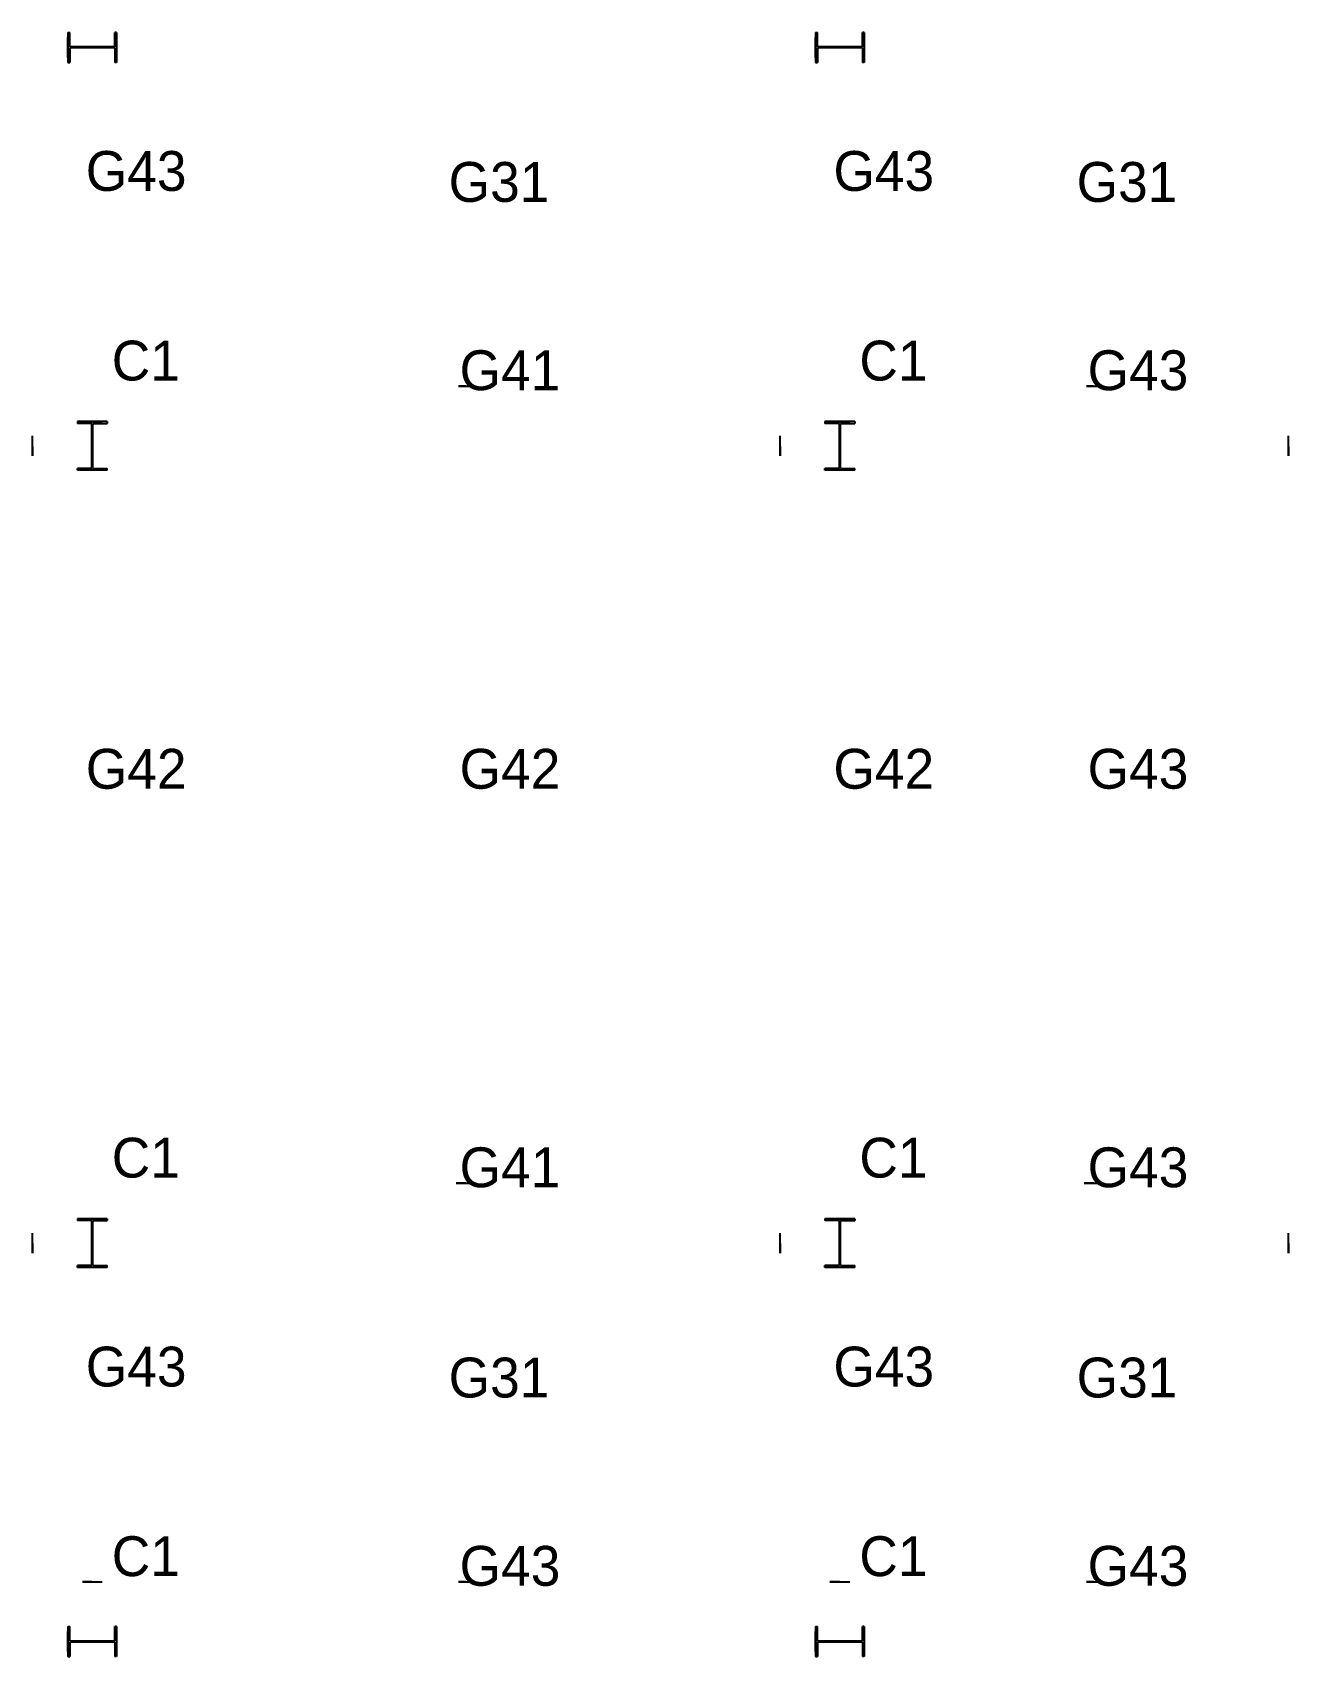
# Model space of a CAD drawing. Extents: x 0 to 468522, y -150 to 33063.
# Drawn here: x 426900 to 439500, y -150 to 16150 of the extents above; entities that cross this region are included whole.
import ezdxf
from ezdxf.enums import TextEntityAlignment as Align

# ---------------------------------------------------------------- set-up
doc = ezdxf.new("R2010")
doc.units = 0

msp = doc.modelspace()

# ---------------------------------------------------------------- linework, layer by layer
at = {"layer": 'C1'}
for p, q in [((427256, 16150, 6460), (427256, 15850, 6460)), ((427256, 16150, 6460), (427274, 16150, 6460)), ((427274, 16005.5, 6460), (427274, 16150, 6460)), ((427726, 16005.5, 6460), (427726, 16150, 6460)), ((427744, 16150, 6460), (427726, 16150, 6460)), ((427744, 16150, 6460), (427744, 15850, 6460)), ((434756, 16150, 6460), (434756, 15850, 6460)), ((434756, 16150, 6460), (434774, 16150, 6460)), ((434774, 16005.5, 6460), (434774, 16150, 6460)), ((435226, 16005.5, 6460), (435226, 16150, 6460)), ((435244, 16150, 6460), (435226, 16150, 6460)), ((435244, 16150, 6460), (435244, 15850, 6460)), ((427726, 16005.5, 6460), (427274, 16005.5, 6460)), ((427274, 16005.5, 6460), (427274, 16005.5, 6460)), ((427274, 16005.5, 6460), (427274, 16005.5, 6460)), ((427274, 16005.5, 6460), (427274, 16005.5, 6460)), ((427726, 15994.5, 6460), (427274, 15994.5, 6460)), ((427274, 15994.5, 6460), (427274, 15994.5, 6460)), ((427274, 15994.5, 6460), (427274, 15994.5, 6460)), ((427274, 15994.5, 6460), (427274, 15994.5, 6460)), ((427274, 15994.5, 6460), (427274, 15850, 6460)), ((427726, 16005.5, 6460), (427726, 16005.5, 6460)), ((427726, 16005.5, 6460), (427726, 16005.5, 6460)), ((427726, 16005.5, 6460), (427726, 16005.5, 6460)), ((427726, 15994.5, 6460), (427726, 15994.5, 6460)), ((427726, 15994.5, 6460), (427726, 15994.5, 6460)), ((427726, 15994.5, 6460), (427726, 15994.5, 6460)), ((427726, 15994.5, 6460), (427726, 15850, 6460)), ((435226, 16005.5, 6460), (434774, 16005.5, 6460)), ((434774, 16005.5, 6460), (434774, 16005.5, 6460)), ((434774, 16005.5, 6460), (434774, 16005.5, 6460)), ((434774, 16005.5, 6460), (434774, 16005.5, 6460)), ((435226, 15994.5, 6460), (434774, 15994.5, 6460)), ((434774, 15994.5, 6460), (434774, 15994.5, 6460)), ((434774, 15994.5, 6460), (434774, 15994.5, 6460)), ((434774, 15994.5, 6460), (434774, 15994.5, 6460)), ((434774, 15994.5, 6460), (434774, 15850, 6460)), ((435226, 16005.5, 6460), (435226, 16005.5, 6460)), ((435226, 16005.5, 6460), (435226, 16005.5, 6460)), ((435226, 16005.5, 6460), (435226, 16005.5, 6460)), ((435226, 15994.5, 6460), (435226, 15994.5, 6460)), ((435226, 15994.5, 6460), (435226, 15994.5, 6460)), ((435226, 15994.5, 6460), (435226, 15994.5, 6460)), ((435226, 15994.5, 6460), (435226, 15850, 6460)), ((427256, 15850, 6460), (427274, 15850, 6460)), ((427744, 15850, 6460), (427726, 15850, 6460)), ((434756, 15850, 6460), (434774, 15850, 6460)), ((435244, 15850, 6460), (435226, 15850, 6460)), ((427650, 12244, 6460), (427350, 12244, 6460)), ((427350, 12244, 6460), (427350, 12226, 6460)), ((427494.5, 12226, 6460), (427350, 12226, 6460)), ((427494.5, 11774, 6460), (427494.5, 12226, 6460)), ((427494.5, 12226, 6460), (427494.5, 12226, 6460)), ((427494.5, 12226, 6460), (427494.5, 12226, 6460)), ((427494.5, 12226, 6460), (427494.5, 12226, 6460)), ((427505.5, 11774, 6460), (427505.5, 12226, 6460)), ((427505.5, 12226, 6460), (427505.5, 12226, 6460)), ((427505.5, 12226, 6460), (427505.5, 12226, 6460)), ((427505.5, 12226, 6460), (427505.5, 12226, 6460)), ((427505.5, 12226, 6460), (427650, 12226, 6460)), ((427650, 12244, 6460), (427650, 12226, 6460)), ((435150, 12244, 6460), (434850, 12244, 6460)), ((434850, 12244, 6460), (434850, 12226, 6460)), ((434994.5, 12226, 6460), (434850, 12226, 6460)), ((434994.5, 11774, 6460), (434994.5, 12226, 6460)), ((434994.5, 12226, 6460), (434994.5, 12226, 6460)), ((434994.5, 12226, 6460), (434994.5, 12226, 6460)), ((434994.5, 12226, 6460), (434994.5, 12226, 6460)), ((435005.5, 11774, 6460), (435005.5, 12226, 6460)), ((435005.5, 12226, 6460), (435005.5, 12226, 6460)), ((435005.5, 12226, 6460), (435005.5, 12226, 6460)), ((435005.5, 12226, 6460), (435005.5, 12226, 6460)), ((435005.5, 12226, 6460), (435150, 12226, 6460)), ((435150, 12244, 6460), (435150, 12226, 6460)), ((427494.5, 11774, 6460), (427350, 11774, 6460)), ((427350, 11756, 6460), (427350, 11774, 6460)), ((427650, 11756, 6460), (427350, 11756, 6460)), ((427494.5, 11774, 6460), (427494.5, 11774, 6460)), ((427494.5, 11774, 6460), (427494.5, 11774, 6460)), ((427494.5, 11774, 6460), (427494.5, 11774, 6460)), ((427505.5, 11774, 6460), (427505.5, 11774, 6460)), ((427505.5, 11774, 6460), (427505.5, 11774, 6460)), ((427505.5, 11774, 6460), (427505.5, 11774, 6460)), ((427505.5, 11774, 6460), (427650, 11774, 6460)), ((427650, 11756, 6460), (427650, 11774, 6460)), ((434994.5, 11774, 6460), (434850, 11774, 6460)), ((434850, 11756, 6460), (434850, 11774, 6460)), ((435150, 11756, 6460), (434850, 11756, 6460)), ((434994.5, 11774, 6460), (434994.5, 11774, 6460)), ((434994.5, 11774, 6460), (434994.5, 11774, 6460)), ((434994.5, 11774, 6460), (434994.5, 11774, 6460)), ((435005.5, 11774, 6460), (435005.5, 11774, 6460)), ((435005.5, 11774, 6460), (435005.5, 11774, 6460)), ((435005.5, 11774, 6460), (435005.5, 11774, 6460)), ((435005.5, 11774, 6460), (435150, 11774, 6460)), ((435150, 11756, 6460), (435150, 11774, 6460)), ((427650, 4244, 6460), (427350, 4244, 6460)), ((427350, 4244, 6460), (427350, 4226, 6460)), ((427650, 4244, 6460), (427650, 4226, 6460)), ((435150, 4244, 6460), (434850, 4244, 6460)), ((434850, 4244, 6460), (434850, 4226, 6460)), ((435150, 4244, 6460), (435150, 4226, 6460)), ((427494.5, 4226, 6460), (427350, 4226, 6460)), ((427494.5, 3774, 6460), (427494.5, 4226, 6460)), ((427494.5, 4226, 6460), (427494.5, 4226, 6460)), ((427494.5, 4226, 6460), (427494.5, 4226, 6460)), ((427494.5, 4226, 6460), (427494.5, 4226, 6460)), ((427505.5, 3774, 6460), (427505.5, 4226, 6460)), ((427505.5, 4226, 6460), (427505.5, 4226, 6460)), ((427505.5, 4226, 6460), (427505.5, 4226, 6460)), ((427505.5, 4226, 6460), (427505.5, 4226, 6460)), ((427505.5, 4226, 6460), (427650, 4226, 6460)), ((434994.5, 4226, 6460), (434850, 4226, 6460)), ((434994.5, 3774, 6460), (434994.5, 4226, 6460)), ((434994.5, 4226, 6460), (434994.5, 4226, 6460)), ((434994.5, 4226, 6460), (434994.5, 4226, 6460)), ((434994.5, 4226, 6460), (434994.5, 4226, 6460)), ((435005.5, 3774, 6460), (435005.5, 4226, 6460)), ((435005.5, 4226, 6460), (435005.5, 4226, 6460)), ((435005.5, 4226, 6460), (435005.5, 4226, 6460)), ((435005.5, 4226, 6460), (435005.5, 4226, 6460)), ((435005.5, 4226, 6460), (435150, 4226, 6460)), ((427494.5, 3774, 6460), (427350, 3774, 6460)), ((427350, 3756, 6460), (427350, 3774, 6460)), ((427650, 3756, 6460), (427350, 3756, 6460)), ((427494.5, 3774, 6460), (427494.5, 3774, 6460)), ((427494.5, 3774, 6460), (427494.5, 3774, 6460)), ((427494.5, 3774, 6460), (427494.5, 3774, 6460)), ((427505.5, 3774, 6460), (427505.5, 3774, 6460)), ((427505.5, 3774, 6460), (427505.5, 3774, 6460)), ((427505.5, 3774, 6460), (427505.5, 3774, 6460)), ((427505.5, 3774, 6460), (427650, 3774, 6460)), ((427650, 3756, 6460), (427650, 3774, 6460)), ((434994.5, 3774, 6460), (434850, 3774, 6460)), ((434850, 3756, 6460), (434850, 3774, 6460)), ((435150, 3756, 6460), (434850, 3756, 6460)), ((434994.5, 3774, 6460), (434994.5, 3774, 6460)), ((434994.5, 3774, 6460), (434994.5, 3774, 6460)), ((434994.5, 3774, 6460), (434994.5, 3774, 6460)), ((435005.5, 3774, 6460), (435005.5, 3774, 6460)), ((435005.5, 3774, 6460), (435005.5, 3774, 6460)), ((435005.5, 3774, 6460), (435005.5, 3774, 6460)), ((435005.5, 3774, 6460), (435150, 3774, 6460)), ((435150, 3756, 6460), (435150, 3774, 6460)), ((427256, 150, 6460), (427256, -150, 6460)), ((427256, 150, 6460), (427274, 150, 6460)), ((427274, 5.5, 6460), (427274, 150, 6460)), ((427726, 5.5, 6460), (427274, 5.5, 6460)), ((427274, 5.5, 6460), (427274, 5.5, 6460)), ((427274, 5.5, 6460), (427274, 5.5, 6460)), ((427274, 5.5, 6460), (427274, 5.5, 6460)), ((427726, 5.5, 6460), (427726, 150, 6460)), ((427744, 150, 6460), (427726, 150, 6460)), ((427726, 5.5, 6460), (427726, 5.5, 6460)), ((427726, 5.5, 6460), (427726, 5.5, 6460)), ((427726, 5.5, 6460), (427726, 5.5, 6460)), ((427744, 150, 6460), (427744, -150, 6460)), ((434756, 150, 6460), (434756, -150, 6460)), ((434756, 150, 6460), (434774, 150, 6460)), ((434774, 5.5, 6460), (434774, 150, 6460)), ((435226, 5.5, 6460), (434774, 5.5, 6460)), ((434774, 5.5, 6460), (434774, 5.5, 6460)), ((434774, 5.5, 6460), (434774, 5.5, 6460)), ((434774, 5.5, 6460), (434774, 5.5, 6460)), ((435226, 5.5, 6460), (435226, 150, 6460)), ((435244, 150, 6460), (435226, 150, 6460)), ((435226, 5.5, 6460), (435226, 5.5, 6460)), ((435226, 5.5, 6460), (435226, 5.5, 6460)), ((435226, 5.5, 6460), (435226, 5.5, 6460)), ((435244, 150, 6460), (435244, -150, 6460)), ((427256, -150, 6460), (427274, -150, 6460)), ((427726, -5.5, 6460), (427274, -5.5, 6460)), ((427274, -5.5, 6460), (427274, -5.5, 6460)), ((427274, -5.5, 6460), (427274, -5.5, 6460)), ((427274, -5.5, 6460), (427274, -5.5, 6460)), ((427274, -5.5, 6460), (427274, -150, 6460)), ((427726, -5.5, 6460), (427726, -5.5, 6460)), ((427726, -5.5, 6460), (427726, -5.5, 6460)), ((427726, -5.5, 6460), (427726, -5.5, 6460)), ((427726, -5.5, 6460), (427726, -150, 6460)), ((427744, -150, 6460), (427726, -150, 6460)), ((434756, -150, 6460), (434774, -150, 6460)), ((435226, -5.5, 6460), (434774, -5.5, 6460)), ((434774, -5.5, 6460), (434774, -5.5, 6460)), ((434774, -5.5, 6460), (434774, -5.5, 6460)), ((434774, -5.5, 6460), (434774, -5.5, 6460)), ((434774, -5.5, 6460), (434774, -150, 6460)), ((435226, -5.5, 6460), (435226, -5.5, 6460)), ((435226, -5.5, 6460), (435226, -5.5, 6460)), ((435226, -5.5, 6460), (435226, -5.5, 6460)), ((435226, -5.5, 6460), (435226, -150, 6460)), ((435244, -150, 6460), (435226, -150, 6460))]:
    msp.add_line(p, q, dxfattribs=at)
at = {"layer": 'G31', "extrusion": (0, 1, 0)}
for p, q in [((431175, 12600, 9740), (431325, 12600, 9740)), ((431175, 12600, 9440), (431325, 12600, 9440)), ((431246.75, 12600, 9731), (431175, 12600, 9731)), ((431175, 12600, 9740), (431175, 12600, 9731)), ((431246.75, 12600, 9449), (431175, 12600, 9449)), ((431175, 12600, 9440), (431175, 12600, 9449)), ((431246.75, 12600, 9449), (431246.75, 12600, 9731)), ((431246.75, 12600, 9731), (431246.75, 12600, 9731)), ((431246.75, 12600, 9449), (431246.75, 12600, 9449)), ((431246.75, 12600, 9731), (431246.75, 12600, 9731)), ((431246.75, 12600, 9449), (431246.75, 12600, 9449)), ((431246.75, 12600, 9731), (431246.75, 12600, 9731)), ((431246.75, 12600, 9449), (431246.75, 12600, 9449)), ((431253.25, 12600, 9449), (431253.25, 12600, 9731)), ((431253.25, 12600, 9449), (431253.25, 12600, 9449)), ((431253.25, 12600, 9731), (431253.25, 12600, 9731)), ((431253.25, 12600, 9449), (431253.25, 12600, 9449)), ((431253.25, 12600, 9731), (431253.25, 12600, 9731)), ((431253.25, 12600, 9449), (431253.25, 12600, 9449)), ((431253.25, 12600, 9731), (431253.25, 12600, 9731)), ((431253.25, 12600, 9731), (431325, 12600, 9731)), ((431253.25, 12600, 9449), (431325, 12600, 9449)), ((431325, 12600, 9740), (431325, 12600, 9731)), ((431325, 12600, 9440), (431325, 12600, 9449)), ((437475, 12600, 9740), (437625, 12600, 9740)), ((437475, 12600, 9440), (437625, 12600, 9440)), ((437546.75, 12600, 9731), (437475, 12600, 9731)), ((437475, 12600, 9740), (437475, 12600, 9731)), ((437546.75, 12600, 9449), (437475, 12600, 9449)), ((437475, 12600, 9440), (437475, 12600, 9449)), ((437546.75, 12600, 9449), (437546.75, 12600, 9731)), ((437546.75, 12600, 9731), (437546.75, 12600, 9731)), ((437546.75, 12600, 9449), (437546.75, 12600, 9449)), ((437546.75, 12600, 9731), (437546.75, 12600, 9731)), ((437546.75, 12600, 9449), (437546.75, 12600, 9449)), ((437546.75, 12600, 9731), (437546.75, 12600, 9731)), ((437546.75, 12600, 9449), (437546.75, 12600, 9449)), ((437553.25, 12600, 9449), (437553.25, 12600, 9731)), ((437553.25, 12600, 9449), (437553.25, 12600, 9449)), ((437553.25, 12600, 9731), (437553.25, 12600, 9731)), ((437553.25, 12600, 9449), (437553.25, 12600, 9449)), ((437553.25, 12600, 9731), (437553.25, 12600, 9731)), ((437553.25, 12600, 9449), (437553.25, 12600, 9449)), ((437553.25, 12600, 9731), (437553.25, 12600, 9731)), ((437553.25, 12600, 9731), (437625, 12600, 9731)), ((437553.25, 12600, 9449), (437625, 12600, 9449)), ((437625, 12600, 9740), (437625, 12600, 9731)), ((437625, 12600, 9440), (437625, 12600, 9449)), ((431175, 600, 9740), (431325, 600, 9740)), ((431175, 600, 9440), (431325, 600, 9440)), ((431246.75, 600, 9731), (431175, 600, 9731)), ((431175, 600, 9740), (431175, 600, 9731)), ((431246.75, 600, 9449), (431175, 600, 9449)), ((431175, 600, 9440), (431175, 600, 9449)), ((431246.75, 600, 9449), (431246.75, 600, 9731)), ((431246.75, 600, 9731), (431246.75, 600, 9731)), ((431246.75, 600, 9449), (431246.75, 600, 9449)), ((431246.75, 600, 9731), (431246.75, 600, 9731)), ((431246.75, 600, 9449), (431246.75, 600, 9449)), ((431246.75, 600, 9731), (431246.75, 600, 9731)), ((431246.75, 600, 9449), (431246.75, 600, 9449)), ((431253.25, 600, 9449), (431253.25, 600, 9731)), ((431253.25, 600, 9449), (431253.25, 600, 9449)), ((431253.25, 600, 9731), (431253.25, 600, 9731)), ((431253.25, 600, 9449), (431253.25, 600, 9449)), ((431253.25, 600, 9731), (431253.25, 600, 9731)), ((431253.25, 600, 9449), (431253.25, 600, 9449)), ((431253.25, 600, 9731), (431253.25, 600, 9731)), ((431253.25, 600, 9731), (431325, 600, 9731)), ((431253.25, 600, 9449), (431325, 600, 9449)), ((431325, 600, 9740), (431325, 600, 9731)), ((431325, 600, 9440), (431325, 600, 9449)), ((437475, 600, 9740), (437625, 600, 9740)), ((437475, 600, 9440), (437625, 600, 9440)), ((437546.75, 600, 9731), (437475, 600, 9731)), ((437475, 600, 9740), (437475, 600, 9731)), ((437546.75, 600, 9449), (437475, 600, 9449)), ((437475, 600, 9440), (437475, 600, 9449)), ((437546.75, 600, 9449), (437546.75, 600, 9731)), ((437546.75, 600, 9731), (437546.75, 600, 9731)), ((437546.75, 600, 9449), (437546.75, 600, 9449)), ((437546.75, 600, 9731), (437546.75, 600, 9731)), ((437546.75, 600, 9449), (437546.75, 600, 9449)), ((437546.75, 600, 9731), (437546.75, 600, 9731)), ((437546.75, 600, 9449), (437546.75, 600, 9449)), ((437553.25, 600, 9449), (437553.25, 600, 9731)), ((437553.25, 600, 9449), (437553.25, 600, 9449)), ((437553.25, 600, 9731), (437553.25, 600, 9731)), ((437553.25, 600, 9449), (437553.25, 600, 9449)), ((437553.25, 600, 9731), (437553.25, 600, 9731)), ((437553.25, 600, 9449), (437553.25, 600, 9449)), ((437553.25, 600, 9731), (437553.25, 600, 9731)), ((437553.25, 600, 9731), (437625, 600, 9731)), ((437553.25, 600, 9449), (437625, 600, 9449)), ((437625, 600, 9740), (437625, 600, 9731)), ((437625, 600, 9440), (437625, 600, 9449))]:
    msp.add_line(p, q, dxfattribs=at)
at = {"layer": 'G41', "extrusion": (-1, 0, 0)}
for p, q in [((426900, 11900, 9790), (426900, 12100, 9790)), ((426900, 11900, 9390), (426900, 12100, 9390)), ((426900, 12006, 9768), (426900, 12100, 9768)), ((426900, 12100, 9790), (426900, 12100, 9768)), ((426900, 12006, 9412), (426900, 12100, 9412)), ((426900, 12100, 9390), (426900, 12100, 9412)), ((434400, 11900, 9790), (434400, 12100, 9790)), ((434400, 11900, 9390), (434400, 12100, 9390)), ((434400, 12006, 9768), (434400, 12100, 9768)), ((434400, 12100, 9790), (434400, 12100, 9768)), ((434400, 12006, 9412), (434400, 12100, 9412)), ((434400, 12100, 9390), (434400, 12100, 9412)), ((426900, 12006, 9412), (426900, 12006, 9768)), ((426900, 12006, 9412), (426900, 12006, 9412)), ((426900, 12006, 9768), (426900, 12006, 9768)), ((426900, 12006, 9412), (426900, 12006, 9412)), ((426900, 12006, 9768), (426900, 12006, 9768)), ((426900, 12006, 9412), (426900, 12006, 9412)), ((426900, 12006, 9768), (426900, 12006, 9768)), ((426900, 11994, 9412), (426900, 11994, 9768)), ((426900, 11994, 9768), (426900, 11994, 9768)), ((426900, 11994, 9412), (426900, 11994, 9412)), ((426900, 11994, 9768), (426900, 11994, 9768)), ((426900, 11994, 9412), (426900, 11994, 9412)), ((426900, 11994, 9768), (426900, 11994, 9768)), ((426900, 11994, 9412), (426900, 11994, 9412)), ((426900, 11994, 9768), (426900, 11900, 9768)), ((426900, 11994, 9412), (426900, 11900, 9412)), ((426900, 11900, 9790), (426900, 11900, 9768)), ((426900, 11900, 9390), (426900, 11900, 9412)), ((434400, 12006, 9412), (434400, 12006, 9768)), ((434400, 12006, 9412), (434400, 12006, 9412)), ((434400, 12006, 9768), (434400, 12006, 9768)), ((434400, 12006, 9412), (434400, 12006, 9412)), ((434400, 12006, 9768), (434400, 12006, 9768)), ((434400, 12006, 9412), (434400, 12006, 9412)), ((434400, 12006, 9768), (434400, 12006, 9768)), ((434400, 11994, 9412), (434400, 11994, 9768)), ((434400, 11994, 9768), (434400, 11994, 9768)), ((434400, 11994, 9412), (434400, 11994, 9412)), ((434400, 11994, 9768), (434400, 11994, 9768)), ((434400, 11994, 9412), (434400, 11994, 9412)), ((434400, 11994, 9768), (434400, 11994, 9768)), ((434400, 11994, 9412), (434400, 11994, 9412)), ((434400, 11994, 9768), (434400, 11900, 9768)), ((434400, 11994, 9412), (434400, 11900, 9412)), ((434400, 11900, 9790), (434400, 11900, 9768)), ((434400, 11900, 9390), (434400, 11900, 9412)), ((426900, 3900, 9790), (426900, 4100, 9790)), ((426900, 3900, 9390), (426900, 4100, 9390)), ((426900, 4006, 9768), (426900, 4100, 9768)), ((426900, 4100, 9790), (426900, 4100, 9768)), ((426900, 4006, 9412), (426900, 4100, 9412)), ((426900, 4100, 9390), (426900, 4100, 9412)), ((434400, 3900, 9790), (434400, 4100, 9790)), ((434400, 3900, 9390), (434400, 4100, 9390)), ((434400, 4006, 9768), (434400, 4100, 9768)), ((434400, 4100, 9790), (434400, 4100, 9768)), ((434400, 4006, 9412), (434400, 4100, 9412)), ((434400, 4100, 9390), (434400, 4100, 9412)), ((426900, 4006, 9412), (426900, 4006, 9768)), ((426900, 4006, 9412), (426900, 4006, 9412)), ((426900, 4006, 9768), (426900, 4006, 9768)), ((426900, 4006, 9412), (426900, 4006, 9412)), ((426900, 4006, 9768), (426900, 4006, 9768)), ((426900, 4006, 9412), (426900, 4006, 9412)), ((426900, 4006, 9768), (426900, 4006, 9768)), ((426900, 3994, 9412), (426900, 3994, 9768)), ((426900, 3994, 9768), (426900, 3994, 9768)), ((426900, 3994, 9412), (426900, 3994, 9412)), ((426900, 3994, 9768), (426900, 3994, 9768)), ((426900, 3994, 9412), (426900, 3994, 9412)), ((426900, 3994, 9768), (426900, 3994, 9768)), ((426900, 3994, 9412), (426900, 3994, 9412)), ((426900, 3994, 9768), (426900, 3900, 9768)), ((426900, 3994, 9412), (426900, 3900, 9412)), ((434400, 4006, 9412), (434400, 4006, 9768)), ((434400, 4006, 9412), (434400, 4006, 9412)), ((434400, 4006, 9768), (434400, 4006, 9768)), ((434400, 4006, 9412), (434400, 4006, 9412)), ((434400, 4006, 9768), (434400, 4006, 9768)), ((434400, 4006, 9412), (434400, 4006, 9412)), ((434400, 4006, 9768), (434400, 4006, 9768)), ((434400, 3994, 9412), (434400, 3994, 9768)), ((434400, 3994, 9768), (434400, 3994, 9768)), ((434400, 3994, 9412), (434400, 3994, 9412)), ((434400, 3994, 9768), (434400, 3994, 9768)), ((434400, 3994, 9412), (434400, 3994, 9412)), ((434400, 3994, 9768), (434400, 3994, 9768)), ((434400, 3994, 9412), (434400, 3994, 9412)), ((434400, 3994, 9768), (434400, 3900, 9768)), ((434400, 3994, 9412), (434400, 3900, 9412)), ((426900, 3900, 9790), (426900, 3900, 9768)), ((426900, 3900, 9390), (426900, 3900, 9412)), ((434400, 3900, 9790), (434400, 3900, 9768)), ((434400, 3900, 9390), (434400, 3900, 9412))]:
    msp.add_line(p, q, dxfattribs=at)
at = {"layer": 'G42', "extrusion": (-1, 0, 0)}
for p, q in [((427256, 15900, 9790), (427256, 16100, 9790)), ((427256, 15900, 9390), (427256, 16100, 9390)), ((427256, 16004.5, 9776), (427256, 16100, 9776)), ((427256, 16100, 9790), (427256, 16100, 9776)), ((427256, 16004.5, 9404), (427256, 16100, 9404)), ((427256, 16100, 9390), (427256, 16100, 9404)), ((427256, 16004.5, 9404), (427256, 16004.5, 9776)), ((427256, 16004.5, 9404), (427256, 16004.5, 9404)), ((427256, 16004.5, 9776), (427256, 16004.5, 9776)), ((427256, 16004.5, 9404), (427256, 16004.5, 9404)), ((427256, 16004.5, 9776), (427256, 16004.5, 9776)), ((427256, 16004.5, 9404), (427256, 16004.5, 9404)), ((427256, 16004.5, 9776), (427256, 16004.5, 9776)), ((427256, 15995.5, 9404), (427256, 15995.5, 9776)), ((427256, 15995.5, 9776), (427256, 15995.5, 9776)), ((427256, 15995.5, 9404), (427256, 15995.5, 9404)), ((427256, 15995.5, 9776), (427256, 15995.5, 9776)), ((427256, 15995.5, 9404), (427256, 15995.5, 9404)), ((427256, 15995.5, 9776), (427256, 15995.5, 9776)), ((427256, 15995.5, 9404), (427256, 15995.5, 9404)), ((427256, 15995.5, 9776), (427256, 15900, 9776)), ((427256, 15995.5, 9404), (427256, 15900, 9404)), ((434756, 15900, 9790), (434756, 16100, 9790)), ((434756, 15900, 9390), (434756, 16100, 9390)), ((434756, 16004.5, 9776), (434756, 16100, 9776)), ((434756, 16100, 9790), (434756, 16100, 9776)), ((434756, 16004.5, 9404), (434756, 16100, 9404)), ((434756, 16100, 9390), (434756, 16100, 9404)), ((434756, 16004.5, 9404), (434756, 16004.5, 9776)), ((434756, 16004.5, 9404), (434756, 16004.5, 9404)), ((434756, 16004.5, 9776), (434756, 16004.5, 9776)), ((434756, 16004.5, 9404), (434756, 16004.5, 9404)), ((434756, 16004.5, 9776), (434756, 16004.5, 9776)), ((434756, 16004.5, 9404), (434756, 16004.5, 9404)), ((434756, 16004.5, 9776), (434756, 16004.5, 9776)), ((434756, 15995.5, 9404), (434756, 15995.5, 9776)), ((434756, 15995.5, 9776), (434756, 15995.5, 9776)), ((434756, 15995.5, 9404), (434756, 15995.5, 9404)), ((434756, 15995.5, 9776), (434756, 15995.5, 9776)), ((434756, 15995.5, 9404), (434756, 15995.5, 9404)), ((434756, 15995.5, 9776), (434756, 15995.5, 9776)), ((434756, 15995.5, 9404), (434756, 15995.5, 9404)), ((434756, 15995.5, 9776), (434756, 15900, 9776)), ((434756, 15995.5, 9404), (434756, 15900, 9404)), ((427256, 15900, 9790), (427256, 15900, 9776)), ((427256, 15900, 9390), (427256, 15900, 9404)), ((434756, 15900, 9790), (434756, 15900, 9776)), ((434756, 15900, 9390), (434756, 15900, 9404))]:
    msp.add_line(p, q, dxfattribs=at)
at = {"layer": 'G42', "extrusion": (0, 1, 0)}
for p, q in [((431150, 4600, 9790), (431350, 4600, 9790)), ((431150, 4600, 9390), (431350, 4600, 9390)), ((431245.5, 4600, 9776), (431150, 4600, 9776)), ((431150, 4600, 9790), (431150, 4600, 9776)), ((431245.5, 4600, 9404), (431150, 4600, 9404)), ((431150, 4600, 9390), (431150, 4600, 9404)), ((431245.5, 4600, 9404), (431245.5, 4600, 9776)), ((431245.5, 4600, 9776), (431245.5, 4600, 9776)), ((431245.5, 4600, 9404), (431245.5, 4600, 9404)), ((431245.5, 4600, 9776), (431245.5, 4600, 9776)), ((431245.5, 4600, 9404), (431245.5, 4600, 9404)), ((431245.5, 4600, 9776), (431245.5, 4600, 9776)), ((431245.5, 4600, 9404), (431245.5, 4600, 9404)), ((431254.5, 4600, 9404), (431254.5, 4600, 9776)), ((431254.5, 4600, 9404), (431254.5, 4600, 9404)), ((431254.5, 4600, 9776), (431254.5, 4600, 9776)), ((431254.5, 4600, 9404), (431254.5, 4600, 9404)), ((431254.5, 4600, 9776), (431254.5, 4600, 9776)), ((431254.5, 4600, 9404), (431254.5, 4600, 9404)), ((431254.5, 4600, 9776), (431254.5, 4600, 9776)), ((431254.5, 4600, 9776), (431350, 4600, 9776)), ((431254.5, 4600, 9404), (431350, 4600, 9404)), ((431350, 4600, 9790), (431350, 4600, 9776)), ((431350, 4600, 9390), (431350, 4600, 9404)), ((427400, 4244, 9790), (427600, 4244, 9790)), ((427400, 4244, 9390), (427600, 4244, 9390)), ((427495.5, 4244, 9776), (427400, 4244, 9776)), ((427400, 4244, 9790), (427400, 4244, 9776)), ((427495.5, 4244, 9404), (427400, 4244, 9404)), ((427400, 4244, 9390), (427400, 4244, 9404)), ((427495.5, 4244, 9404), (427495.5, 4244, 9776)), ((427495.5, 4244, 9776), (427495.5, 4244, 9776)), ((427495.5, 4244, 9404), (427495.5, 4244, 9404)), ((427495.5, 4244, 9776), (427495.5, 4244, 9776)), ((427495.5, 4244, 9404), (427495.5, 4244, 9404)), ((427495.5, 4244, 9776), (427495.5, 4244, 9776)), ((427495.5, 4244, 9404), (427495.5, 4244, 9404)), ((427504.5, 4244, 9404), (427504.5, 4244, 9776)), ((427504.5, 4244, 9404), (427504.5, 4244, 9404)), ((427504.5, 4244, 9776), (427504.5, 4244, 9776)), ((427504.5, 4244, 9404), (427504.5, 4244, 9404)), ((427504.5, 4244, 9776), (427504.5, 4244, 9776)), ((427504.5, 4244, 9404), (427504.5, 4244, 9404)), ((427504.5, 4244, 9776), (427504.5, 4244, 9776)), ((427504.5, 4244, 9776), (427600, 4244, 9776)), ((427504.5, 4244, 9404), (427600, 4244, 9404)), ((427600, 4244, 9790), (427600, 4244, 9776)), ((427600, 4244, 9390), (427600, 4244, 9404)), ((434900, 4244, 9790), (435100, 4244, 9790)), ((434900, 4244, 9390), (435100, 4244, 9390)), ((434995.5, 4244, 9776), (434900, 4244, 9776)), ((434900, 4244, 9790), (434900, 4244, 9776)), ((434995.5, 4244, 9404), (434900, 4244, 9404)), ((434900, 4244, 9390), (434900, 4244, 9404)), ((434995.5, 4244, 9404), (434995.5, 4244, 9776)), ((434995.5, 4244, 9776), (434995.5, 4244, 9776)), ((434995.5, 4244, 9404), (434995.5, 4244, 9404)), ((434995.5, 4244, 9776), (434995.5, 4244, 9776)), ((434995.5, 4244, 9404), (434995.5, 4244, 9404)), ((434995.5, 4244, 9776), (434995.5, 4244, 9776)), ((434995.5, 4244, 9404), (434995.5, 4244, 9404)), ((435004.5, 4244, 9404), (435004.5, 4244, 9776)), ((435004.5, 4244, 9404), (435004.5, 4244, 9404)), ((435004.5, 4244, 9776), (435004.5, 4244, 9776)), ((435004.5, 4244, 9404), (435004.5, 4244, 9404)), ((435004.5, 4244, 9776), (435004.5, 4244, 9776)), ((435004.5, 4244, 9404), (435004.5, 4244, 9404)), ((435004.5, 4244, 9776), (435004.5, 4244, 9776)), ((435004.5, 4244, 9776), (435100, 4244, 9776)), ((435004.5, 4244, 9404), (435100, 4244, 9404)), ((435100, 4244, 9790), (435100, 4244, 9776)), ((435100, 4244, 9390), (435100, 4244, 9404))]:
    msp.add_line(p, q, dxfattribs=at)
at = {"layer": 'G43', "extrusion": (0, 1, 0)}
for p, q in [((427400, 12244, 9790), (427600, 12244, 9790)), ((427400, 12244, 9390), (427600, 12244, 9390)), ((427496, 12244, 9777), (427400, 12244, 9777)), ((427400, 12244, 9790), (427400, 12244, 9777)), ((427496, 12244, 9403), (427400, 12244, 9403)), ((427400, 12244, 9390), (427400, 12244, 9403)), ((427496, 12244, 9403), (427496, 12244, 9777)), ((427496, 12244, 9777), (427496, 12244, 9777)), ((427496, 12244, 9403), (427496, 12244, 9403)), ((427496, 12244, 9777), (427496, 12244, 9777)), ((427496, 12244, 9403), (427496, 12244, 9403)), ((427496, 12244, 9777), (427496, 12244, 9777)), ((427496, 12244, 9403), (427496, 12244, 9403)), ((427504, 12244, 9403), (427504, 12244, 9777)), ((427504, 12244, 9403), (427504, 12244, 9403)), ((427504, 12244, 9777), (427504, 12244, 9777)), ((427504, 12244, 9403), (427504, 12244, 9403)), ((427504, 12244, 9777), (427504, 12244, 9777)), ((427504, 12244, 9403), (427504, 12244, 9403)), ((427504, 12244, 9777), (427504, 12244, 9777)), ((427504, 12244, 9777), (427600, 12244, 9777)), ((427504, 12244, 9403), (427600, 12244, 9403)), ((427600, 12244, 9790), (427600, 12244, 9777)), ((427600, 12244, 9390), (427600, 12244, 9403)), ((434900, 12244, 9790), (435100, 12244, 9790)), ((434900, 12244, 9390), (435100, 12244, 9390)), ((434996, 12244, 9777), (434900, 12244, 9777)), ((434900, 12244, 9790), (434900, 12244, 9777)), ((434996, 12244, 9403), (434900, 12244, 9403)), ((434900, 12244, 9390), (434900, 12244, 9403)), ((434996, 12244, 9403), (434996, 12244, 9777)), ((434996, 12244, 9777), (434996, 12244, 9777)), ((434996, 12244, 9403), (434996, 12244, 9403)), ((434996, 12244, 9777), (434996, 12244, 9777)), ((434996, 12244, 9403), (434996, 12244, 9403)), ((434996, 12244, 9777), (434996, 12244, 9777)), ((434996, 12244, 9403), (434996, 12244, 9403)), ((435004, 12244, 9403), (435004, 12244, 9777)), ((435004, 12244, 9403), (435004, 12244, 9403)), ((435004, 12244, 9777), (435004, 12244, 9777)), ((435004, 12244, 9403), (435004, 12244, 9403)), ((435004, 12244, 9777), (435004, 12244, 9777)), ((435004, 12244, 9403), (435004, 12244, 9403)), ((435004, 12244, 9777), (435004, 12244, 9777)), ((435004, 12244, 9777), (435100, 12244, 9777)), ((435004, 12244, 9403), (435100, 12244, 9403)), ((435100, 12244, 9790), (435100, 12244, 9777)), ((435100, 12244, 9390), (435100, 12244, 9403)), ((437450, 4600, 9790), (437650, 4600, 9790)), ((437450, 4600, 9390), (437650, 4600, 9390)), ((437546, 4600, 9777), (437450, 4600, 9777)), ((437450, 4600, 9790), (437450, 4600, 9777)), ((437546, 4600, 9403), (437450, 4600, 9403)), ((437450, 4600, 9390), (437450, 4600, 9403)), ((437546, 4600, 9403), (437546, 4600, 9777)), ((437546, 4600, 9777), (437546, 4600, 9777)), ((437546, 4600, 9403), (437546, 4600, 9403)), ((437546, 4600, 9777), (437546, 4600, 9777)), ((437546, 4600, 9403), (437546, 4600, 9403)), ((437546, 4600, 9777), (437546, 4600, 9777)), ((437546, 4600, 9403), (437546, 4600, 9403)), ((437554, 4600, 9403), (437554, 4600, 9777)), ((437554, 4600, 9403), (437554, 4600, 9403)), ((437554, 4600, 9777), (437554, 4600, 9777)), ((437554, 4600, 9403), (437554, 4600, 9403)), ((437554, 4600, 9777), (437554, 4600, 9777)), ((437554, 4600, 9403), (437554, 4600, 9403)), ((437554, 4600, 9777), (437554, 4600, 9777)), ((437554, 4600, 9777), (437650, 4600, 9777)), ((437554, 4600, 9403), (437650, 4600, 9403)), ((437650, 4600, 9790), (437650, 4600, 9777)), ((437650, 4600, 9390), (437650, 4600, 9403)), ((427400, 600, 9790), (427600, 600, 9790)), ((427400, 600, 9390), (427600, 600, 9390)), ((427496, 600, 9777), (427400, 600, 9777)), ((427400, 600, 9790), (427400, 600, 9777)), ((427496, 600, 9403), (427400, 600, 9403)), ((427400, 600, 9390), (427400, 600, 9403)), ((427496, 600, 9403), (427496, 600, 9777)), ((427496, 600, 9777), (427496, 600, 9777)), ((427496, 600, 9403), (427496, 600, 9403)), ((427496, 600, 9777), (427496, 600, 9777)), ((427496, 600, 9403), (427496, 600, 9403)), ((427496, 600, 9777), (427496, 600, 9777)), ((427496, 600, 9403), (427496, 600, 9403)), ((427504, 600, 9403), (427504, 600, 9777)), ((427504, 600, 9403), (427504, 600, 9403)), ((427504, 600, 9777), (427504, 600, 9777)), ((427504, 600, 9403), (427504, 600, 9403)), ((427504, 600, 9777), (427504, 600, 9777)), ((427504, 600, 9403), (427504, 600, 9403)), ((427504, 600, 9777), (427504, 600, 9777)), ((427504, 600, 9777), (427600, 600, 9777)), ((427504, 600, 9403), (427600, 600, 9403)), ((427600, 600, 9790), (427600, 600, 9777)), ((427600, 600, 9390), (427600, 600, 9403)), ((434900, 600, 9790), (435100, 600, 9790)), ((434900, 600, 9390), (435100, 600, 9390)), ((434996, 600, 9777), (434900, 600, 9777)), ((434900, 600, 9790), (434900, 600, 9777)), ((434996, 600, 9403), (434900, 600, 9403)), ((434900, 600, 9390), (434900, 600, 9403)), ((434996, 600, 9403), (434996, 600, 9777)), ((434996, 600, 9777), (434996, 600, 9777)), ((434996, 600, 9403), (434996, 600, 9403)), ((434996, 600, 9777), (434996, 600, 9777)), ((434996, 600, 9403), (434996, 600, 9403)), ((434996, 600, 9777), (434996, 600, 9777)), ((434996, 600, 9403), (434996, 600, 9403)), ((435004, 600, 9403), (435004, 600, 9777)), ((435004, 600, 9403), (435004, 600, 9403)), ((435004, 600, 9777), (435004, 600, 9777)), ((435004, 600, 9403), (435004, 600, 9403)), ((435004, 600, 9777), (435004, 600, 9777)), ((435004, 600, 9403), (435004, 600, 9403)), ((435004, 600, 9777), (435004, 600, 9777)), ((435004, 600, 9777), (435100, 600, 9777)), ((435004, 600, 9403), (435100, 600, 9403)), ((435100, 600, 9790), (435100, 600, 9777)), ((435100, 600, 9390), (435100, 600, 9403))]:
    msp.add_line(p, q, dxfattribs=at)
at = {"layer": 'G43', "extrusion": (-1, 0, 0)}
for p, q in [((439500, 11900, 9790), (439500, 12100, 9790)), ((439500, 11900, 9390), (439500, 12100, 9390)), ((439500, 12004, 9777), (439500, 12100, 9777)), ((439500, 12100, 9790), (439500, 12100, 9777)), ((439500, 12004, 9403), (439500, 12100, 9403)), ((439500, 12100, 9390), (439500, 12100, 9403)), ((439500, 12004, 9403), (439500, 12004, 9777)), ((439500, 12004, 9403), (439500, 12004, 9403)), ((439500, 12004, 9777), (439500, 12004, 9777)), ((439500, 12004, 9403), (439500, 12004, 9403)), ((439500, 12004, 9777), (439500, 12004, 9777)), ((439500, 12004, 9403), (439500, 12004, 9403)), ((439500, 12004, 9777), (439500, 12004, 9777)), ((439500, 11996, 9403), (439500, 11996, 9777)), ((439500, 11996, 9777), (439500, 11996, 9777)), ((439500, 11996, 9403), (439500, 11996, 9403)), ((439500, 11996, 9777), (439500, 11996, 9777)), ((439500, 11996, 9403), (439500, 11996, 9403)), ((439500, 11996, 9777), (439500, 11996, 9777)), ((439500, 11996, 9403), (439500, 11996, 9403)), ((439500, 11996, 9777), (439500, 11900, 9777)), ((439500, 11996, 9403), (439500, 11900, 9403)), ((439500, 11900, 9790), (439500, 11900, 9777)), ((439500, 11900, 9390), (439500, 11900, 9403)), ((439500, 3900, 9790), (439500, 4100, 9790)), ((439500, 3900, 9390), (439500, 4100, 9390)), ((439500, 4004, 9777), (439500, 4100, 9777)), ((439500, 4100, 9790), (439500, 4100, 9777)), ((439500, 4004, 9403), (439500, 4100, 9403)), ((439500, 4100, 9390), (439500, 4100, 9403)), ((439500, 4004, 9403), (439500, 4004, 9777)), ((439500, 4004, 9403), (439500, 4004, 9403)), ((439500, 4004, 9777), (439500, 4004, 9777)), ((439500, 4004, 9403), (439500, 4004, 9403)), ((439500, 4004, 9777), (439500, 4004, 9777)), ((439500, 4004, 9403), (439500, 4004, 9403)), ((439500, 4004, 9777), (439500, 4004, 9777)), ((439500, 3996, 9403), (439500, 3996, 9777)), ((439500, 3996, 9777), (439500, 3996, 9777)), ((439500, 3996, 9403), (439500, 3996, 9403)), ((439500, 3996, 9777), (439500, 3996, 9777)), ((439500, 3996, 9403), (439500, 3996, 9403)), ((439500, 3996, 9777), (439500, 3996, 9777)), ((439500, 3996, 9403), (439500, 3996, 9403)), ((439500, 3996, 9777), (439500, 3900, 9777)), ((439500, 3996, 9403), (439500, 3900, 9403)), ((439500, 3900, 9790), (439500, 3900, 9777)), ((439500, 3900, 9390), (439500, 3900, 9403)), ((427256, -100, 9790), (427256, 100, 9790)), ((427256, -100, 9390), (427256, 100, 9390)), ((427256, 4, 9777), (427256, 100, 9777)), ((427256, 100, 9790), (427256, 100, 9777)), ((427256, 4, 9403), (427256, 100, 9403)), ((427256, 100, 9390), (427256, 100, 9403)), ((427256, 4, 9403), (427256, 4, 9777)), ((427256, 4, 9403), (427256, 4, 9403)), ((427256, 4, 9777), (427256, 4, 9777)), ((427256, 4, 9403), (427256, 4, 9403)), ((427256, 4, 9777), (427256, 4, 9777)), ((427256, 4, 9403), (427256, 4, 9403)), ((427256, 4, 9777), (427256, 4, 9777)), ((434756, -100, 9790), (434756, 100, 9790)), ((434756, -100, 9390), (434756, 100, 9390)), ((434756, 4, 9777), (434756, 100, 9777)), ((434756, 100, 9790), (434756, 100, 9777)), ((434756, 4, 9403), (434756, 100, 9403)), ((434756, 100, 9390), (434756, 100, 9403)), ((434756, 4, 9403), (434756, 4, 9777)), ((434756, 4, 9403), (434756, 4, 9403)), ((434756, 4, 9777), (434756, 4, 9777)), ((434756, 4, 9403), (434756, 4, 9403)), ((434756, 4, 9777), (434756, 4, 9777)), ((434756, 4, 9403), (434756, 4, 9403)), ((434756, 4, 9777), (434756, 4, 9777)), ((427256, -4, 9403), (427256, -4, 9777)), ((427256, -4, 9777), (427256, -4, 9777)), ((427256, -4, 9403), (427256, -4, 9403)), ((427256, -4, 9777), (427256, -4, 9777)), ((427256, -4, 9403), (427256, -4, 9403)), ((427256, -4, 9777), (427256, -4, 9777)), ((427256, -4, 9403), (427256, -4, 9403)), ((427256, -4, 9777), (427256, -100, 9777)), ((427256, -4, 9403), (427256, -100, 9403)), ((427256, -100, 9790), (427256, -100, 9777)), ((427256, -100, 9390), (427256, -100, 9403)), ((434756, -4, 9403), (434756, -4, 9777)), ((434756, -4, 9777), (434756, -4, 9777)), ((434756, -4, 9403), (434756, -4, 9403)), ((434756, -4, 9777), (434756, -4, 9777)), ((434756, -4, 9403), (434756, -4, 9403)), ((434756, -4, 9777), (434756, -4, 9777)), ((434756, -4, 9403), (434756, -4, 9403)), ((434756, -4, 9777), (434756, -100, 9777)), ((434756, -4, 9403), (434756, -100, 9403)), ((434756, -100, 9790), (434756, -100, 9777)), ((434756, -100, 9390), (434756, -100, 9403))]:
    msp.add_line(p, q, dxfattribs=at)

# ---------------------------------------------------------------- texts
at = {"layer": 'C1'}
for p in [(428036.8, 12536.8, 9590), (435536.8, 12536.8, 9590), (428036.8, 4536.8, 9590), (435536.8, 4536.8, 9590), (428036.8, 536.8, 9590), (435536.8, 536.8, 9590)]:
    msp.add_text('C1', height=400, dxfattribs=at).set_placement(p, align=Align.BOTTOM_CENTER)
at = {"layer": 'G31'}
for p in [(431580, 14330, 9590), (437880, 14330, 9590), (431580, 2330, 9590), (437880, 2330, 9590)]:
    msp.add_text('G31', height=400, dxfattribs=at).set_placement(p, align=Align.BOTTOM_CENTER)
at = {"layer": 'G41'}
for p in [(431690, 12440, 9590), (431690, 4440, 9590)]:
    msp.add_text('G41', height=400, dxfattribs=at).set_placement(p, align=Align.BOTTOM_CENTER)
at = {"layer": 'G42'}
for p in [(427940, 8440, 9590), (431690, 8440, 9590), (435440, 8440, 9590)]:
    msp.add_text('G42', height=400, dxfattribs=at).set_placement(p, align=Align.BOTTOM_CENTER)
at = {"layer": 'G43'}
for p in [(427940, 14440, 9590), (435440, 14440, 9590), (437990, 12440, 9590), (437990, 8440, 9590), (437990, 4440, 9590), (427940, 2440, 9590), (435440, 2440, 9590), (431690, 440, 9590), (437990, 440, 9590)]:
    msp.add_text('G43', height=400, dxfattribs=at).set_placement(p, align=Align.BOTTOM_CENTER)

doc.saveas('drawing.dxf')
